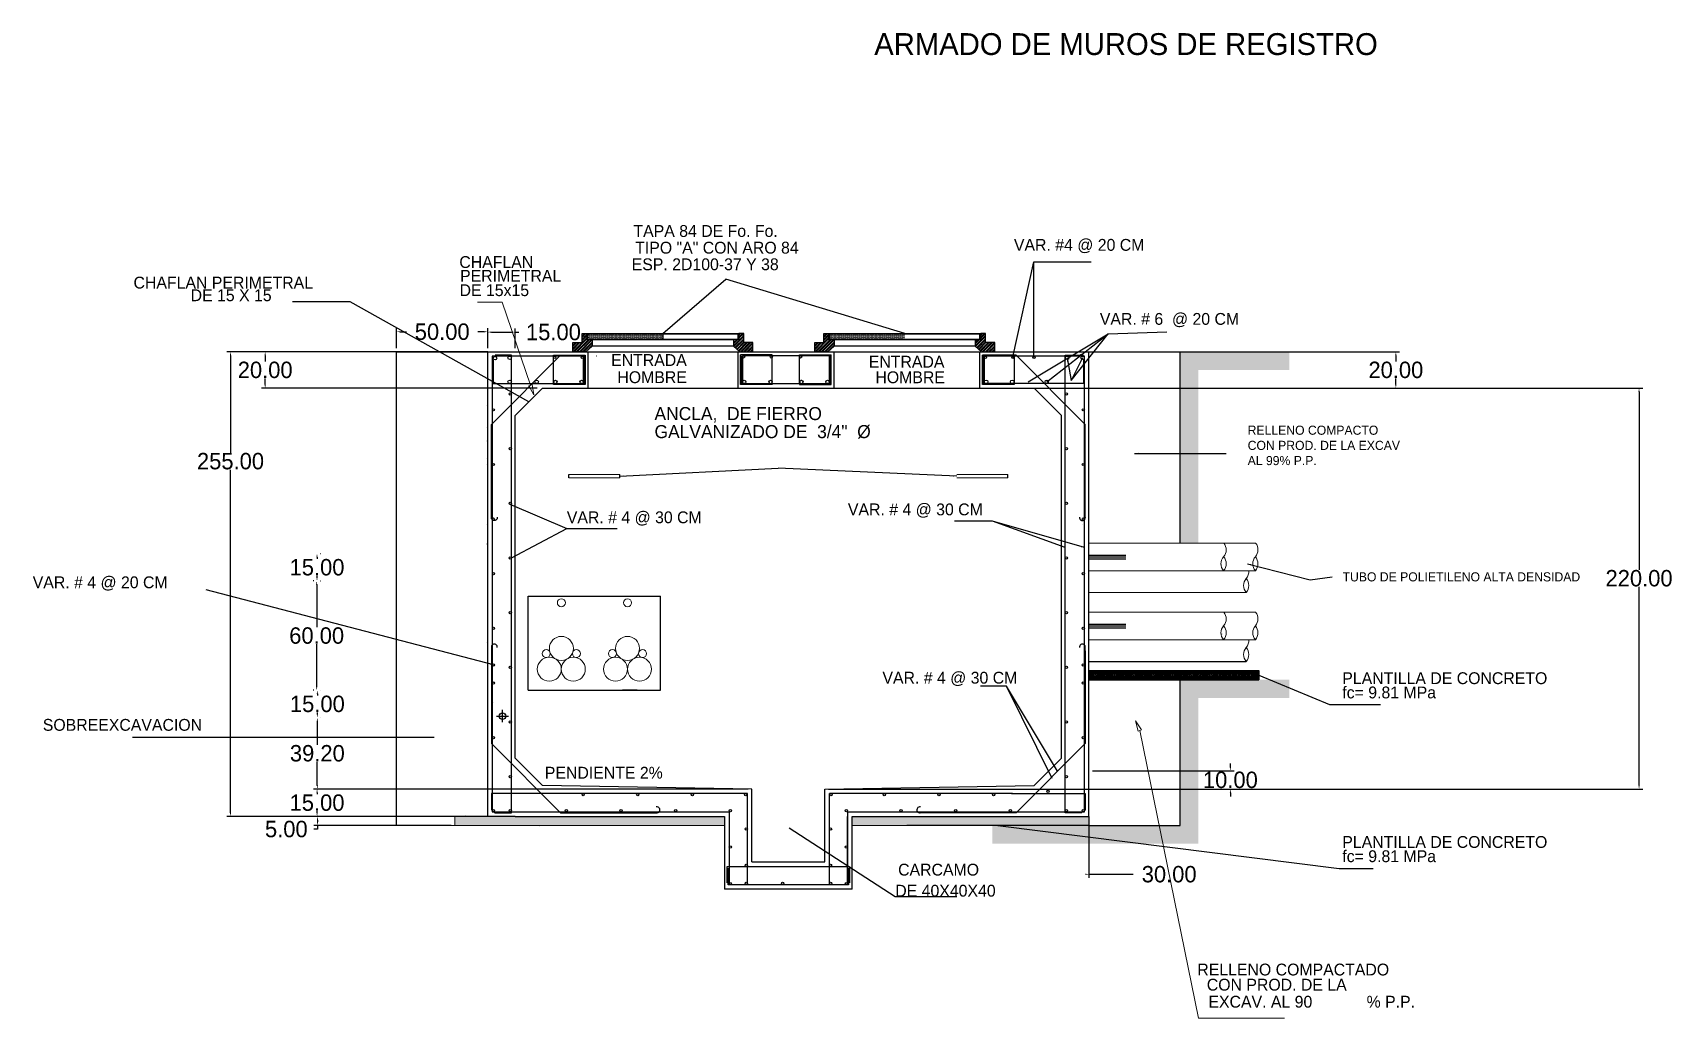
# Model space of a CAD drawing. Header units: centimetres. Extents: x 899 to 420531, y -5023 to 1299.
# Drawn here: x 16482 to 17382, y -1729 to -1188 of the extents above; entities that cross this region are included whole.
import ezdxf
from ezdxf.enums import TextEntityAlignment as Align

# ---------------------------------------------------------------- set-up
doc = ezdxf.new("R2010")
doc.units = ezdxf.units.CM
doc.header["$LTSCALE"] = 10
doc.header["$MEASUREMENT"] = 0
doc.layers.get('0').update_dxf_attribs({"linetype": 'CONTINUOUS'})
doc.layers.get('DEFPOINTS').update_dxf_attribs({"color": 2, "linetype": 'CONTINUOUS'})
for name, color, linetype in [('CONCRETO', 7, 'CONTINUOUS'), ('Dimensiones', 7, 'CONTINUOUS'), ('Ductos', 30, 'CONTINUOUS'), ('HERRAJE', 13, 'CONTINUOUS'), ('REGISTRO', 1, 'CONTINUOUS'), ('TAPA', 120, 'CONTINUOUS'), ('TEXTOS', 7, 'CONTINUOUS'), ('TIERRA', 32, 'CONTINUOUS'), ('VARILLAS', 30, 'CONTINUOUS')]:
    doc.layers.add(name, color=color, linetype=linetype)
doc.styles.get("Standard").update_dxf_attribs({"font": ''})
doc.styles.get('Standard').set_extended_font_data('Zurich Ex BT')
doc.dimstyles.get("Standard").update_dxf_attribs({"dimtxt": 9, "dimasz": 2, "dimexe": 2, "dimexo": 2, "dimgap": 0.09, "dimtad": 0, "dimtih": 1, "dimtoh": 1, "dimzin": 0, "dimdsep": 46, "dimtxsty": 'Standard', "dimcen": 0.09, "dimadec": 0, "dimazin": 0, "dimtfac": 1, "dimtofl": 0, "dimtmove": 0, "dimatfit": 3, "dimfxl": 0, "dimtolj": 1, "dimtzin": 0, "dimarcsym": 0})
pattern_1 = [(45, (16101.2579, -1505.4184), (-0.8838835, 0.8838835), []), (45, (16101.2579, -1504.7934), (-0.8838835, 0.8838835), [])]
pattern_2 = [(45, (16233.9579, -1505.4184), (-0.8838835, 0.8838835), []), (45, (16233.9579, -1504.7934), (-0.8838835, 0.8838835), [])]

# ---------------------------------------------------------------- blocks, each defined once
blk = doc.blocks.new('_ClosedBlank')
at = {"color": 0, "linetype": 'ByBlock', "lineweight": -2}
for p, q in [((-1, 0.17), (0, 0)), ((-1, 0.17), (-1, -0.17)), ((0, 0), (-1, -0.17))]:
    blk.add_line(p, q, dxfattribs=at)
blk = doc.blocks.new('*D45')
at = {"layer": 'DEFPOINTS', "color": 0}
for p in [(16609.62, -1363.13), (16731.79, -1363.13), (16760.98, -1383.12)]:
    blk.add_point(p, dxfattribs=at)
at = {"layer": 'Dimensiones', "color": 0, "lineweight": -2}
for p, q in [((16729.79, -1363.13), (16607.62, -1363.13)), ((16609.62, -1365.13), (16609.62, -1368.46)), ((16758.98, -1383.12), (16607.62, -1383.12)), ((16609.62, -1381.12), (16609.62, -1377.79))]:
    blk.add_line(p, q, dxfattribs=at)
at = {"layer": 'Dimensiones', "color": 0}
for points in [[(16609.28, -1365.13), (16609.95, -1365.13), (16609.62, -1363.13)], [(16609.28, -1381.12), (16609.95, -1381.12), (16609.62, -1383.12)]]:
    blk.add_solid(points, dxfattribs=at)
at = {"layer": 'Dimensiones', "color": 0, "insert": (16609.62, -1373.12), "char_height": 9, "attachment_point": 5}
blk.add_mtext('\\A1;20.00', dxfattribs=at)
blk = doc.blocks.new('*D46')
at = {"layer": 'DEFPOINTS', "color": 0}
for p in [(16713.69, -1618.13), (16638.35, -1623.13), (16713.69, -1623.13)]:
    blk.add_point(p, dxfattribs=at)
at = {"layer": 'Dimensiones', "color": 0, "lineweight": -2}
for p, q in [((16711.69, -1618.13), (16636.35, -1618.13)), ((16638.35, -1620.13), (16638.35, -1621.13)), ((16711.69, -1623.13), (16636.35, -1623.13)), ((16638.35, -1625.13), (16636.35, -1625.13)), ((16638.35, -1623.13), (16638.35, -1625.13))]:
    blk.add_line(p, q, dxfattribs=at)
at = {"layer": 'Dimensiones', "color": 0}
for points in [[(16638.02, -1620.13), (16638.68, -1620.13), (16638.35, -1618.13)], [(16638.02, -1621.13), (16638.68, -1621.13), (16638.35, -1623.13)]]:
    blk.add_solid(points, dxfattribs=at)
at = {"layer": 'Dimensiones', "color": 0, "insert": (16621.23, -1625.13), "char_height": 9, "attachment_point": 5}
blk.add_mtext('\\A1;5.00', dxfattribs=at)
blk = doc.blocks.new('*D47')
at = {"layer": 'DEFPOINTS', "color": 0}
for p in [(16731.79, -1352.16), (16681.79, -1363.13), (16731.79, -1363.13)]:
    blk.add_point(p, dxfattribs=at)
at = {"layer": 'Dimensiones', "color": 0, "lineweight": -2}
for p, q in [((16681.79, -1361.13), (16681.79, -1350.16)), ((16731.79, -1361.13), (16731.79, -1350.16)), ((16683.79, -1352.16), (16687.16, -1352.16)), ((16729.79, -1352.16), (16726.42, -1352.16))]:
    blk.add_line(p, q, dxfattribs=at)
at = {"layer": 'Dimensiones', "color": 0}
for points in [[(16683.79, -1351.82), (16683.79, -1352.49), (16681.79, -1352.16)], [(16729.79, -1351.82), (16729.79, -1352.49), (16731.79, -1352.16)]]:
    blk.add_solid(points, dxfattribs=at)
at = {"layer": 'Dimensiones', "color": 0, "insert": (16706.79, -1352.16), "char_height": 9, "attachment_point": 5}
blk.add_mtext('\\A1;50.00', dxfattribs=at)
blk = doc.blocks.new('*D48')
at = {"layer": 'DEFPOINTS', "color": 0}
for p in [(16746.79, -1352.34), (16731.79, -1363.13), (16746.79, -1363.13)]:
    blk.add_point(p, dxfattribs=at)
at = {"layer": 'Dimensiones', "color": 0, "lineweight": -2}
for p, q in [((16731.79, -1361.13), (16731.79, -1350.34)), ((16746.79, -1361.13), (16746.79, -1350.34)), ((16733.79, -1352.34), (16744.79, -1352.34)), ((16746.79, -1352.34), (16748.79, -1352.34))]:
    blk.add_line(p, q, dxfattribs=at)
at = {"layer": 'Dimensiones', "color": 0}
for points in [[(16733.79, -1352.01), (16733.79, -1352.67), (16731.79, -1352.34)], [(16744.79, -1352.01), (16744.79, -1352.67), (16746.79, -1352.34)]]:
    blk.add_solid(points, dxfattribs=at)
at = {"layer": 'Dimensiones', "color": 0, "insert": (16767.85, -1352.34), "char_height": 9, "attachment_point": 5}
blk.add_mtext('\\A1;15.00', dxfattribs=at)
blk = doc.blocks.new('*D49')
at = {"layer": 'DEFPOINTS', "color": 0}
for p in [(17061.79, -1363.13), (17028.62, -1383.12), (17230.23, -1383.12)]:
    blk.add_point(p, dxfattribs=at)
at = {"layer": 'Dimensiones', "color": 0, "lineweight": -2}
for p, q in [((17063.79, -1363.13), (17232.23, -1363.13)), ((17230.23, -1365.13), (17230.23, -1368.46)), ((17030.62, -1383.12), (17232.23, -1383.12)), ((17230.23, -1381.12), (17230.23, -1377.79))]:
    blk.add_line(p, q, dxfattribs=at)
at = {"layer": 'Dimensiones', "color": 0}
for points in [[(17229.9, -1365.13), (17230.57, -1365.13), (17230.23, -1363.13)], [(17229.9, -1381.12), (17230.57, -1381.12), (17230.23, -1383.12)]]:
    blk.add_solid(points, dxfattribs=at)
at = {"layer": 'Dimensiones', "color": 0, "insert": (17230.23, -1373.12), "char_height": 9, "attachment_point": 5}
blk.add_mtext('\\A1;20.00', dxfattribs=at)
blk = doc.blocks.new('*D50')
at = {"layer": 'DEFPOINTS', "color": 0}
for p in [(16731.79, -1363.13), (16590.59, -1618.13), (16729.79, -1618.13)]:
    blk.add_point(p, dxfattribs=at)
at = {"layer": 'Dimensiones', "color": 0, "lineweight": -2}
for p, q in [((16729.79, -1363.13), (16588.59, -1363.13)), ((16590.59, -1365.13), (16590.59, -1418.54)), ((16590.59, -1616.13), (16590.59, -1427.88)), ((16727.79, -1618.13), (16588.59, -1618.13))]:
    blk.add_line(p, q, dxfattribs=at)
at = {"layer": 'Dimensiones', "color": 0}
for points in [[(16590.25, -1365.13), (16590.92, -1365.13), (16590.59, -1363.13)], [(16590.25, -1616.13), (16590.92, -1616.13), (16590.59, -1618.13)]]:
    blk.add_solid(points, dxfattribs=at)
at = {"layer": 'Dimensiones', "color": 0, "insert": (16590.59, -1423.21), "char_height": 9, "attachment_point": 5}
blk.add_mtext('\\A1;255.00', dxfattribs=at)
blk = doc.blocks.new('*D51')
at = {"layer": 'DEFPOINTS', "color": 0}
for p in [(17061.79, -1593.13), (17139.4, -1593.13), (17061.79, -1603.13)]:
    blk.add_point(p, dxfattribs=at)
at = {"layer": 'Dimensiones', "color": 0, "lineweight": -2}
for p, q in [((17063.79, -1593.13), (17141.4, -1593.13)), ((17139.4, -1591.13), (17139.4, -1589.13)), ((17063.79, -1603.13), (17141.4, -1603.13)), ((17139.4, -1605.13), (17139.4, -1607.13))]:
    blk.add_line(p, q, dxfattribs=at)
at = {"layer": 'Dimensiones', "color": 0}
for points in [[(17139.07, -1591.13), (17139.74, -1591.13), (17139.4, -1593.13)], [(17139.07, -1605.13), (17139.74, -1605.13), (17139.4, -1603.13)]]:
    blk.add_solid(points, dxfattribs=at)
at = {"layer": 'Dimensiones', "color": 0, "insert": (17139.4, -1598.13), "char_height": 9, "attachment_point": 5}
blk.add_mtext('\\A1;10.00', dxfattribs=at)
blk = doc.blocks.new('*D52')
at = {"layer": 'DEFPOINTS', "color": 0}
for p in [(16638.1, -1603.13), (16876.79, -1603.13), (16731.79, -1618.13)]:
    blk.add_point(p, dxfattribs=at)
at = {"layer": 'Dimensiones', "color": 0, "lineweight": -2}
for p, q in [((16874.79, -1603.13), (16636.1, -1603.13)), ((16638.1, -1605.13), (16638.1, -1605.96)), ((16729.79, -1618.13), (16636.1, -1618.13)), ((16638.1, -1616.13), (16638.1, -1615.3))]:
    blk.add_line(p, q, dxfattribs=at)
at = {"layer": 'Dimensiones', "color": 0}
for points in [[(16637.77, -1605.13), (16638.44, -1605.13), (16638.1, -1603.13)], [(16637.77, -1616.13), (16638.44, -1616.13), (16638.1, -1618.13)]]:
    blk.add_solid(points, dxfattribs=at)
at = {"layer": 'Dimensiones', "color": 0, "insert": (16638.1, -1610.63), "char_height": 9, "attachment_point": 5}
blk.add_mtext('\\A1;15.00', dxfattribs=at)
blk = doc.blocks.new('*D53')
at = {"layer": 'DEFPOINTS', "color": 0}
for p in [(16638.1, -1563.93), (16638.25, -1563.93), (16638.1, -1603.13)]:
    blk.add_point(p, dxfattribs=at)
at = {"layer": 'Dimensiones', "color": 0, "lineweight": -2}
for p, q in [((16638.25, -1565.93), (16638.25, -1578.86)), ((16640.1, -1563.93), (16640.25, -1563.93)), ((16638.25, -1601.13), (16638.25, -1588.19)), ((16640.1, -1603.13), (16640.25, -1603.13))]:
    blk.add_line(p, q, dxfattribs=at)
at = {"layer": 'Dimensiones', "color": 0}
for points in [[(16637.92, -1565.93), (16638.59, -1565.93), (16638.25, -1563.93)], [(16637.92, -1601.13), (16638.59, -1601.13), (16638.25, -1603.13)]]:
    blk.add_solid(points, dxfattribs=at)
at = {"layer": 'Dimensiones', "color": 0, "insert": (16638.25, -1583.53), "char_height": 9, "attachment_point": 5}
blk.add_mtext('\\A1;39.20', dxfattribs=at)
blk = doc.blocks.new('*D54')
at = {"layer": 'DEFPOINTS', "color": 0}
for p in [(16638.25, -1548.93), (16638.26, -1548.93), (16638.25, -1563.93)]:
    blk.add_point(p, dxfattribs=at)
at = {"layer": 'Dimensiones', "color": 0, "lineweight": -2}
for p, q in [((16638.26, -1550.93), (16638.26, -1551.76)), ((16640.25, -1548.93), (16640.26, -1548.93)), ((16638.26, -1561.93), (16638.26, -1561.09)), ((16640.25, -1563.93), (16640.26, -1563.93))]:
    blk.add_line(p, q, dxfattribs=at)
at = {"layer": 'Dimensiones', "color": 0}
for points in [[(16637.92, -1550.93), (16638.59, -1550.93), (16638.26, -1548.93)], [(16637.92, -1561.93), (16638.59, -1561.93), (16638.26, -1563.93)]]:
    blk.add_solid(points, dxfattribs=at)
at = {"layer": 'Dimensiones', "color": 0, "insert": (16638.26, -1556.43), "char_height": 9, "attachment_point": 5}
blk.add_mtext('\\A1;15.00', dxfattribs=at)
blk = doc.blocks.new('*D55')
at = {"layer": 'DEFPOINTS', "color": 0}
for p in [(16637.89, -1488.93), (16638.26, -1488.93), (16638.26, -1548.93)]:
    blk.add_point(p, dxfattribs=at)
at = {"layer": 'Dimensiones', "color": 0, "lineweight": -2}
for p, q in [((16636.26, -1488.93), (16635.89, -1488.93)), ((16637.89, -1490.93), (16637.89, -1514.26)), ((16637.89, -1546.93), (16637.89, -1523.6)), ((16636.26, -1548.93), (16635.89, -1548.93))]:
    blk.add_line(p, q, dxfattribs=at)
at = {"layer": 'Dimensiones', "color": 0}
for points in [[(16637.55, -1490.93), (16638.22, -1490.93), (16637.89, -1488.93)], [(16637.55, -1546.93), (16638.22, -1546.93), (16637.89, -1548.93)]]:
    blk.add_solid(points, dxfattribs=at)
at = {"layer": 'Dimensiones', "color": 0, "insert": (16637.89, -1518.93), "char_height": 9, "attachment_point": 5}
blk.add_mtext('\\A1;60.00', dxfattribs=at)
blk = doc.blocks.new('*D56')
at = {"layer": 'DEFPOINTS', "color": 0}
for p in [(16637.89, -1473.93), (16638.08, -1473.93), (16637.89, -1488.93)]:
    blk.add_point(p, dxfattribs=at)
at = {"layer": 'Dimensiones', "color": 0, "lineweight": -2}
for p, q in [((16638.08, -1475.93), (16638.08, -1476.76)), ((16639.89, -1473.93), (16640.08, -1473.93)), ((16638.08, -1486.93), (16638.08, -1486.09)), ((16639.89, -1488.93), (16640.08, -1488.93))]:
    blk.add_line(p, q, dxfattribs=at)
at = {"layer": 'Dimensiones', "color": 0}
for points in [[(16637.74, -1475.93), (16638.41, -1475.93), (16638.08, -1473.93)], [(16637.74, -1486.93), (16638.41, -1486.93), (16638.08, -1488.93)]]:
    blk.add_solid(points, dxfattribs=at)
at = {"layer": 'Dimensiones', "color": 0, "insert": (16638.08, -1481.43), "char_height": 9, "attachment_point": 5}
blk.add_mtext('\\A1;15.00', dxfattribs=at)
blk = doc.blocks.new('*D65')
at = {"layer": 'DEFPOINTS', "color": 0}
for p in [(17031.79, -1383.12), (16916.79, -1603.13), (17363.72, -1603.13)]:
    blk.add_point(p, dxfattribs=at)
at = {"layer": 'Dimensiones', "color": 0, "lineweight": -2}
for p, q in [((17033.79, -1383.12), (17365.72, -1383.12)), ((17363.72, -1385.12), (17363.72, -1482.79)), ((17363.72, -1601.13), (17363.72, -1492.13)), ((16918.79, -1603.13), (17365.72, -1603.13))]:
    blk.add_line(p, q, dxfattribs=at)
at = {"layer": 'Dimensiones', "color": 0}
for points in [[(17363.38, -1385.12), (17364.05, -1385.12), (17363.72, -1383.12)], [(17363.38, -1601.13), (17364.05, -1601.13), (17363.72, -1603.13)]]:
    blk.add_solid(points, dxfattribs=at)
at = {"layer": 'Dimensiones', "color": 0, "insert": (17363.72, -1487.46), "char_height": 9, "attachment_point": 5}
blk.add_mtext('\\A1;220.00', dxfattribs=at)

msp = doc.modelspace()

# ---------------------------------------------------------------- hatches: boundary and pattern name
at = {"layer": 'CONCRETO'}
h = msp.add_hatch(dxfattribs=at)
h.set_pattern_fill('AR-CONC', color=256, style=0)
h.set_pattern_definition([(50, (12690.647, -634.786), (7.172602, -0.627521), [0.75, -8.25]), (355, (12690.647, -634.786), (-1.387513, 7.521921), [0.6, -6.6]), (100.4514, (12691.245, -634.8385), (5.785094, 6.894395), [0.637402, -7.011421]), (46.1842, (12690.647, -632.786), (10.67241, -1.65519), [1.125, -12.375]), (96.6356, (12691.536, -632.924), (9.346627, 9.741179), [0.956103, -10.51713]), (351.1842, (12690.647, -632.786), (9.34662, 9.741186), [0.9, -9.9]), (21, (12691.647, -633.286), (5.9690705, -4.026189), [0.75, -8.25]), (326, (12691.647, -633.286), (2.433153, 7.2515), [0.6, -6.6]), (71.4514, (12692.1444, -633.622), (8.402226, 3.225305), [0.637402, -7.011421]), (37.5, (12690.647, -634.7862), (0.1215986, 3.3289385), [0, -6.52, 0, -6.7, 0, -6.625]), (7.5, (12690.647, -634.7862), (2.6306954, 3.944117), [0, -3.82, 0, -6.37, 0, -2.525]), (327.5, (12688.417, -634.7862), (5.3382244, -0.2255487), [0, -2.5, 0, -7.8, 0, -10.35]), (317.5, (12687.417, -634.786), (5.8318617, 1.00105), [0, -3.25, 0, -5.18, 0, -7.35])])
h.paths.add_polyline_path([(17061.791, -1618.129), (17031.791, -1618.129), (16931.791, -1618.129), (16931.791, -1623.129), (16961.791, -1623.129), (17061.791, -1623.129)])
h.paths.add_polyline_path([(16861.791, -1618.129), (16746.791, -1618.129), (16731.791, -1618.129), (16713.691, -1618.129), (16713.691, -1623.129), (16861.791, -1623.129)])
at = {"layer": 'HERRAJE'}
h = msp.add_hatch(dxfattribs=at)
h.set_pattern_fill('STEEL', color=256, scale=10, style=0)
h.set_pattern_definition(pattern_1)
h.paths.add_polyline_path([(16783.541, -1358.127), (16778.541, -1358.127), (16778.541, -1363.127), (16785.691, -1363.127), (16789.191, -1360.127), (16789.191, -1356.327), (16786.191, -1356.327), (16786.191, -1353.127), (16783.541, -1353.127)])
h = msp.add_hatch(dxfattribs=at)
h.set_pattern_fill('STEEL', color=256, scale=10, style=0)
h.set_pattern_definition(pattern_1)
h.paths.add_polyline_path([(16872.341, -1358.127), (16872.341, -1353.127), (16869.691, -1353.127), (16869.691, -1356.327), (16866.691, -1356.327), (16866.691, -1360.127), (16870.191, -1363.127), (16877.341, -1363.127), (16877.341, -1358.127)])
h = msp.add_hatch(dxfattribs=at)
h.set_pattern_fill('STEEL', color=256, scale=10, style=0)
h.set_pattern_definition(pattern_2)
h.paths.add_polyline_path([(16916.241, -1358.127), (16911.241, -1358.127), (16911.241, -1363.127), (16918.391, -1363.127), (16921.891, -1360.127), (16921.891, -1356.327), (16918.891, -1356.327), (16918.891, -1353.127), (16916.241, -1353.127)])
h = msp.add_hatch(dxfattribs=at)
h.set_pattern_fill('STEEL', color=256, scale=10, style=0)
h.set_pattern_definition(pattern_2)
h.paths.add_polyline_path([(17005.041, -1358.127), (17005.041, -1353.127), (17002.391, -1353.127), (17002.391, -1356.327), (16999.391, -1356.327), (16999.391, -1360.127), (17002.891, -1363.127), (17010.041, -1363.127), (17010.041, -1358.127)])
at = {"layer": 'TAPA'}
h = msp.add_hatch(dxfattribs=at)
h.set_pattern_fill('DOTS', color=256, scale=10, style=0)
h.set_pattern_definition([(0, (16785.94074, -1356.32684), (0.3125, 0.625), [0, -0.625])])
h.paths.add_polyline_path([(16786.791, -1353.327), (16786.791, -1356.327), (16827.941, -1356.327), (16827.941, -1353.327)])
h = msp.add_hatch(dxfattribs=at)
h.set_pattern_fill('DOTS', color=256, scale=10, style=0)
h.set_pattern_definition([(0, (16918.64074, -1356.32684), (0.3125, 0.625), [0, -0.625])])
h.paths.add_polyline_path([(16919.491, -1353.327), (16919.491, -1356.327), (16960.641, -1356.327), (16960.641, -1353.327)])
at = {"layer": 'TEXTOS'}
h = msp.add_hatch(dxfattribs=at)
h.set_pattern_fill('ANSI38', color=256, scale=5, style=0)
h.set_pattern_definition([(45, (12690.64694, -634.7862), (-0.44194174, 0.44194174), []), (135, (12690.64694, -634.7862), (-1.325825215, 0.44194174), [1.5625, -0.9375])])
h.paths.add_polyline_path([(17154.997, -1543.129), (17154.997, -1538.129), (17111.791, -1538.129), (17111.791, -1543.129)])
h.paths.add_polyline_path([(17061.791, -1538.129), (17061.791, -1543.129), (17111.791, -1543.129), (17111.791, -1538.129)])
at = {"layer": 'TIERRA'}
h = msp.add_hatch(dxfattribs=at)
h.set_pattern_fill('EARTH', color=256, scale=15, angle=45, style=0)
h.paths.add_polyline_path([(17171.791, -1363.127), (17111.791, -1363.127), (17111.791, -1468.118), (17121.791, -1468.118), (17121.791, -1373.127), (17171.791, -1373.127)])
h.paths.add_polyline_path([(17121.791, -1553.129), (17171.791, -1553.129), (17171.791, -1543.129), (17111.791, -1543.129), (17111.834, -1623.129), (17100.345, -1623.129), (17102.383, -1633.129), (17121.791, -1633.129)])
h.paths.add_polyline_path([(17100.345, -1623.129), (17061.791, -1623.129), (17061.791, -1633.129), (17102.383, -1633.129)])
h.paths.add_polyline_path([(17061.791, -1623.129), (17008.725, -1623.129), (17008.725, -1633.129), (17061.791, -1633.129)])
h.paths.add_polyline_path([(17118.185, -1591.303), (17160.625, -1591.303), (17160.625, -1604.955), (17118.185, -1604.955)], flags=24)

# ---------------------------------------------------------------- linework, layer by layer
at = {"layer": 'CONCRETO'}
for p, q in [((16731.791, -1618.129), (16713.691, -1618.129)), ((17061.791, -1618.129), (17061.791, -1623.129)), ((17061.791, -1623.129), (16961.791, -1623.129))]:
    msp.add_line(p, q, dxfattribs=at)
at = {"layer": 'Dimensiones'}
for p, q in [((16681.791, -1363.127), (16731.791, -1363.127)), ((16731.791, -1618.129), (16681.791, -1618.129)), ((17061.791, -1620.129), (17061.791, -1651.909)), ((17061.791, -1649.909), (17086.094, -1649.909))]:
    msp.add_line(p, q, dxfattribs=at)
msp.add_solid([(17059.791, -1649.576), (17059.791, -1650.243), (17061.791, -1649.909)], dxfattribs=at)
at = {"layer": 'Ductos', "lineweight": 5}
for p, q in [((17153.115, -1468.118), (17061.791, -1468.118)), ((17135.667, -1468.118), (17061.791, -1468.118)), ((17139.803, -1468.227), (17139.803, -1468.118)), ((17153.115, -1483.318), (17061.791, -1483.318)), ((17135.667, -1483.318), (17061.791, -1483.318)), ((17134.777, -1480.15), (17134.777, -1480.04)), ((17139.803, -1483.427), (17139.803, -1483.318)), ((17148.089, -1495.24), (17061.791, -1495.24)), ((17153.115, -1506.005), (17061.791, -1506.005)), ((17135.667, -1506.005), (17061.791, -1506.005)), ((17139.803, -1506.114), (17139.803, -1506.005)), ((17153.115, -1521.205), (17061.791, -1521.205)), ((17135.667, -1521.205), (17061.791, -1521.205)), ((17134.777, -1518.037), (17134.777, -1517.927)), ((17139.803, -1521.314), (17139.803, -1521.205))]:
    msp.add_line(p, q, dxfattribs=at)
at = {"layer": 'Ductos'}
for p, q in [((17061.791, -1474.718), (17082.027, -1474.718)), ((17061.791, -1475.718), (17082.027, -1475.718)), ((17061.791, -1476.718), (17082.027, -1476.718)), ((17061.791, -1512.605), (17082.027, -1512.605)), ((17061.791, -1513.605), (17082.027, -1513.605)), ((17061.791, -1514.605), (17082.027, -1514.605)), ((17061.791, -1533.137), (17148.089, -1533.127))]:
    msp.add_line(p, q, dxfattribs=at)
for centre in [(16735.787, -1366.61), (16743.831, -1366.475), (17049.828, -1366.474), (17058.274, -1366.474), (16743.831, -1379.654), (16758.617, -1379.638), (16768.936, -1379.701), (16783.292, -1379.678), (17005.34, -1379.638), (17019.657, -1379.638), (17038.617, -1379.638)]:
    msp.add_circle(centre, 0.95, dxfattribs=at)
at = {"layer": 'Ductos', "lineweight": 5}
for centre, start, end in [((17140.062, -1479.472), 138.814075, 221.185925), ((17131.273, -1471.781), 318.814075, 38.847336), ((17131.273, -1479.472), 318.814075, 41.185925), ((17157.51, -1479.472), 138.814075, 221.185925), ((17148.72, -1471.781), 318.814075, 38.847336), ((17148.72, -1479.472), 318.814075, 41.185925), ((17143.694, -1483.704), 318.814075, 3.791639), ((17152.484, -1491.395), 138.814075, 221.185925), ((17143.694, -1491.395), 318.814075, 41.185925), ((17131.273, -1509.669), 318.814075, 38.847336), ((17148.72, -1509.669), 318.814075, 38.847336), ((17140.062, -1517.359), 138.814075, 221.185925), ((17131.273, -1517.359), 318.814075, 41.185925), ((17143.694, -1521.591), 318.814075, 3.791639), ((17157.51, -1517.359), 138.814075, 221.185925), ((17148.72, -1517.359), 318.814075, 41.185925), ((17152.484, -1529.282), 138.814075, 221.185925), ((17143.694, -1529.282), 318.814075, 41.185925)]:
    msp.add_arc(centre, 5.84, start, end, dxfattribs=at)
at = {"layer": 'HERRAJE'}
for p, q in [((16786.191, -1353.127), (16869.691, -1353.127)), ((16789.191, -1356.327), (16866.691, -1356.327)), ((16918.891, -1353.127), (17002.391, -1353.127)), ((16921.891, -1356.327), (16999.391, -1356.327)), ((16785.691, -1363.127), (16870.191, -1363.127)), ((16866.691, -1360.127), (16789.191, -1360.127)), ((16918.391, -1363.127), (17002.891, -1363.127)), ((16999.391, -1360.127), (16921.891, -1360.127))]:
    msp.add_line(p, q, dxfattribs=at)
for points in [[(16778.541, -1358.127), (16783.541, -1358.127), (16783.541, -1353.127), (16786.191, -1353.127), (16786.191, -1356.327), (16789.191, -1356.327), (16789.191, -1360.127), (16785.691, -1363.127), (16778.541, -1363.127)], [(16869.691, -1353.127), (16869.691, -1356.327), (16866.691, -1356.327), (16866.691, -1360.127), (16870.191, -1363.127), (16877.341, -1363.127), (16877.341, -1358.127), (16872.341, -1358.127), (16872.341, -1353.127)], [(16911.241, -1358.127), (16916.241, -1358.127), (16916.241, -1353.127), (16918.891, -1353.127), (16918.891, -1356.327), (16921.891, -1356.327), (16921.891, -1360.127), (16918.391, -1363.127), (16911.241, -1363.127)], [(17002.391, -1353.127), (17002.391, -1356.327), (16999.391, -1356.327), (16999.391, -1360.127), (17002.891, -1363.127), (17010.041, -1363.127), (17010.041, -1358.127), (17005.041, -1358.127), (17005.041, -1353.127)]]:
    msp.add_lwpolyline(points, close=True, dxfattribs=at)
at = {"layer": 'REGISTRO'}
for p, q in [((16731.791, -1363.127), (16681.791, -1363.127)), ((16681.791, -1470.628), (16681.791, -1363.127)), ((16731.791, -1363.127), (17061.791, -1363.127)), ((16731.791, -1520.443), (16731.791, -1363.127)), ((16734.791, -1367.623), (16734.791, -1371.623)), ((16744.791, -1365.036), (16735.791, -1365.036)), ((16767.891, -1381.123), (16767.891, -1365.036)), ((16767.891, -1365.036), (16785.291, -1365.036)), ((16784.291, -1365.536), (16784.291, -1380.623)), ((16784.791, -1380.623), (16784.791, -1365.51)), ((16785.291, -1365.036), (16785.291, -1381.123)), ((16786.791, -1363.127), (16786.791, -1383.123)), ((16869.091, -1363.127), (16869.091, -1383.123)), ((16887.991, -1364.776), (16870.591, -1364.776)), ((16870.591, -1381.123), (16870.591, -1364.776)), ((16887.991, -1365.276), (16887.991, -1364.776)), ((16887.991, -1380.623), (16887.991, -1365.276)), ((16902.891, -1365.276), (16902.891, -1364.776)), ((16902.891, -1364.776), (16920.291, -1364.776)), ((16902.891, -1380.623), (16902.891, -1365.276)), ((16919.291, -1380.623), (16919.291, -1365.276)), ((16920.291, -1381.123), (16920.291, -1364.776)), ((16921.791, -1363.127), (16921.791, -1382.778)), ((17001.791, -1363.127), (17001.791, -1383.123)), ((17003.291, -1381.123), (17003.291, -1365.036)), ((17003.291, -1365.036), (17020.691, -1365.036)), ((17059.291, -1365.536), (17003.291, -1365.536)), ((17003.791, -1380.623), (17003.791, -1365.51)), ((17004.291, -1365.536), (17004.291, -1380.623)), ((17020.691, -1365.036), (17020.691, -1381.123)), ((17058.791, -1367.623), (17058.791, -1371.623)), ((17061.791, -1363.127), (17111.791, -1363.127)), ((17061.791, -1520.443), (17061.791, -1363.127)), ((17111.791, -1468.118), (17111.791, -1363.127)), ((16734.791, -1371.623), (16734.791, -1380.623)), ((17058.791, -1371.623), (17058.791, -1380.623)), ((16734.791, -1380.623), (16785.291, -1380.623)), ((16761.791, -1383.123), (16746.791, -1398.123)), ((16761.791, -1383.123), (17031.791, -1383.123)), ((16785.291, -1381.123), (16767.891, -1381.123)), ((16887.991, -1381.123), (16870.591, -1381.123)), ((16887.991, -1380.623), (16887.991, -1381.123)), ((16902.891, -1380.623), (16902.891, -1381.123)), ((16902.891, -1381.123), (16920.291, -1381.123)), ((17058.791, -1380.623), (17003.291, -1380.623)), ((17020.691, -1381.123), (17003.291, -1381.123)), ((17031.791, -1383.123), (17046.791, -1398.123)), ((17042.735, -1383.123), (17046.791, -1383.123)), ((16746.791, -1520.628), (16746.791, -1398.123)), ((17046.791, -1520.628), (17046.791, -1398.123)), ((16776.376, -1432.343), (16776.376, -1430.453)), ((16804.291, -1432.343), (16804.291, -1430.453)), ((17017.205, -1432.343), (17017.205, -1430.453)), ((16681.791, -1623.129), (16681.791, -1470.628)), ((16731.791, -1474.573), (16731.791, -1472.705)), ((16746.791, -1586.129), (16746.791, -1470.628)), ((16753.993, -1497.343), (16826.675, -1497.343)), ((16753.993, -1520.628), (16753.993, -1497.343)), ((16826.675, -1520.628), (16826.675, -1497.343)), ((16731.791, -1618.129), (16731.791, -1520.628)), ((16753.993, -1548.929), (16753.993, -1520.628)), ((16826.675, -1548.929), (16826.675, -1520.628)), ((17046.791, -1586.129), (17046.791, -1520.628)), ((17061.791, -1618.129), (17061.791, -1520.628)), ((17111.834, -1623.129), (17111.791, -1543.129)), ((16753.993, -1548.929), (16826.675, -1548.929)), ((16813.732, -1548.929), (16805.79, -1548.929)), ((16746.791, -1586.129), (16761.922, -1601.261)), ((17046.791, -1586.129), (17031.791, -1601.129)), ((16876.791, -1603.129), (16761.922, -1601.261)), ((16916.791, -1603.129), (17031.791, -1601.129)), ((16876.791, -1643.129), (16876.791, -1603.129)), ((16916.791, -1643.129), (16916.791, -1603.129)), ((16746.791, -1618.129), (16731.791, -1618.129)), ((16746.791, -1618.129), (16861.791, -1618.129)), ((16861.791, -1618.129), (16861.791, -1658.129)), ((16929.291, -1615.629), (16929.291, -1615.629)), ((16929.291, -1655.629), (16929.291, -1618.129)), ((16931.791, -1618.129), (17031.791, -1618.129)), ((16931.791, -1658.129), (16931.791, -1618.129)), ((17031.791, -1618.129), (17061.791, -1618.129)), ((16876.791, -1643.129), (16916.791, -1643.129)), ((16876.791, -1643.129), (16916.791, -1643.129)), ((16931.791, -1658.129), (16861.791, -1658.129))]:
    msp.add_line(p, q, dxfattribs=at)
at = {"layer": 'REGISTRO', "lineweight": 5}
for p, q in [((16804.291, -1430.453), (16776.376, -1430.453)), ((16989.291, -1430.453), (17017.205, -1430.453)), ((16804.291, -1432.343), (16776.376, -1432.343)), ((16989.291, -1432.343), (17017.205, -1432.343)), ((16746.791, -1586.129), (16746.791, -1470.628))]:
    msp.add_line(p, q, dxfattribs=at)
at = {"layer": 'REGISTRO'}
for points in [[(16744.791, -1520.628), (16744.791, -1365.036), (16735.791, -1365.036)], [(16871.091, -1365.312), (16871.091, -1380.623), (16871.591, -1380.623), (16896.791, -1380.623)], [(16919.291, -1365.276), (16871.591, -1365.276), (16871.591, -1380.623)], [(16919.291, -1380.623), (16919.291, -1365.276), (16896.791, -1365.276)], [(16896.791, -1380.623), (16919.791, -1380.623), (16919.791, -1365.312)], [(17059.791, -1453.923), (17059.791, -1403.123), (17021.791, -1365.036), (17003.291, -1365.036)], [(16744.291, -1616.129), (16735.291, -1616.129)]]:
    msp.add_lwpolyline(points, dxfattribs=at)
at = {"layer": 'TAPA'}
msp.add_line((16827.941, -1353.327), (16827.941, -1356.327), dxfattribs=at)
for points in [[(16786.791, -1353.327), (16869.091, -1353.327), (16869.091, -1356.327), (16786.791, -1356.327)], [(16919.491, -1353.327), (17001.791, -1353.327), (17001.791, -1356.327), (16919.491, -1356.327)]]:
    msp.add_lwpolyline(points, close=True, dxfattribs=at)
at = {"layer": 'TEXTOS', "lineweight": 5}
for p, q in [((16681.791, -1363.127), (16681.791, -1470.628)), ((16681.791, -1470.628), (16681.791, -1363.127)), ((16731.791, -1363.127), (16731.791, -1470.628)), ((16731.791, -1470.628), (16731.791, -1363.127)), ((16988.172, -1383.073), (16988.172, -1383.123)), ((16731.369, -1392.414), (16731.369, -1392.414)), ((16746.791, -1520.628), (16746.791, -1398.123)), ((16730.845, -1404.886), (16730.845, -1404.886)), ((16731.785, -1413.544), (16731.486, -1411.926)), ((16731.261, -1421.541), (16731.261, -1421.541)), ((16731.293, -1425.096), (16731.293, -1425.096)), ((16731.524, -1443.334), (16731.524, -1443.334)), ((16731.217, -1457.778), (16731.217, -1457.778)), ((17058.388, -1457.778), (17058.388, -1457.778)), ((16731.249, -1468.608), (16731.791, -1468.4)), ((16731.249, -1468.608), (16731.791, -1468.973)), ((16731.534, -1471.662), (16731.534, -1471.662)), ((16731.584, -1472.673), (16731.791, -1472.705)), ((16731.791, -1472.705), (16731.791, -1472.457)), ((16731.791, -1472.457), (16731.791, -1472.705)), ((16731.791, -1473.807), (16731.791, -1474.573)), ((16731.791, -1474.573), (16731.791, -1473.807)), ((16731.791, -1618.129), (16731.791, -1520.628)), ((16731.791, -1520.628), (16731.791, -1618.129)), ((16731.065, -1522.942), (16731.065, -1522.942)), ((16731.684, -1545.254), (16731.684, -1545.254)), ((16734.966, -1555.624), (16734.966, -1555.624)), ((17087.735, -1567.75), (17087.735, -1567.75)), ((16731.791, -1618.129), (16713.691, -1618.129)), ((16713.691, -1618.129), (16713.691, -1623.129)), ((16713.873, -1618.185), (16713.873, -1618.185)), ((16718.447, -1618.056), (16718.447, -1618.056)), ((16719.73, -1617.665), (16719.73, -1617.665)), ((16784.746, -1618.17), (16784.746, -1618.17)), ((16809.211, -1618.142), (16809.244, -1618.129)), ((16861.3, -1618.275), (16861.3, -1618.275)), ((16947.77, -1618.188), (16947.77, -1618.188)), ((16959.777, -1618.314), (16959.777, -1618.314)), ((17041.106, -1618.216), (17041.106, -1618.216)), ((16861.791, -1623.129), (16681.791, -1623.129)), ((16713.758, -1621.45), (16713.758, -1621.45)), ((16713.892, -1621.677), (16713.892, -1621.677)), ((16760.205, -1623.438), (16760.205, -1623.438)), ((16771.814, -1623.169), (16771.814, -1623.169)), ((16774.953, -1623.143), (16774.953, -1623.143)), ((16961.791, -1623.129), (16931.791, -1623.129))]:
    msp.add_line(p, q, dxfattribs=at)
at = {"layer": 'TEXTOS'}
for p, q in [((17061.791, -1538.129), (17154.997, -1538.129)), ((17061.791, -1538.129), (17061.791, -1543.129)), ((17154.997, -1538.129), (17154.997, -1543.129)), ((17016.491, -1546.746), (17002.259, -1546.746)), ((17061.791, -1543.129), (17154.997, -1543.129)), ((16736.525, -1563.081), (16739.878, -1563.076)), ((16739.878, -1563.076), (16739.878, -1559.724)), ((16739.878, -1563.076), (16743.23, -1563.071)), ((16739.878, -1566.429), (16739.878, -1563.076)), ((17061.791, -1623.129), (17061.791, -1633.129)), ((17061.791, -1623.129), (17111.834, -1623.129))]:
    msp.add_line(p, q, dxfattribs=at)
at = {"layer": 'TEXTOS', "lineweight": 5}
msp.add_lwpolyline([(16755.297, -1381.441), (16739.63, -1335.919), (16726.087, -1335.919)], dxfattribs=at)
at = {"layer": 'TEXTOS', "lineweight": 5, "extrusion": (0, 0, -1)}
msp.add_lwpolyline([(-17089.705, -1570.934), (-17121.903, -1728.885), (-17169.107, -1728.885)], dxfattribs=at)
at = {"layer": 'TEXTOS', "linetype": 'Continuous', "lineweight": 5}
for centre, radius in [((16772.182, -1500.846), 2.195), ((16808.523, -1500.846), 2.195), ((16772.182, -1525.935), 6.585), ((16772.182, -1525.935), 6.585), ((16808.523, -1525.935), 6.585), ((16808.523, -1525.935), 6.585), ((16763.904, -1528.8), 2.195), ((16780.461, -1528.8), 2.195), ((16800.245, -1528.8), 2.195), ((16816.802, -1528.8), 2.195), ((16765.578, -1537.343), 6.585), ((16778.748, -1537.343), 6.585), ((16801.919, -1537.343), 6.585), ((16815.089, -1537.343), 6.585)]:
    msp.add_circle(centre, radius, dxfattribs=at)
at = {"layer": 'TEXTOS'}
msp.add_circle((16739.878, -1563.076), 1.804, dxfattribs=at)
at = {"layer": 'VARILLAS'}
for p, q in [((16785.291, -1365.536), (16734.291, -1365.536)), ((16734.291, -1365.536), (16734.291, -1474.908)), ((16784.291, -1380.623), (16784.291, -1365.536)), ((16791.653, -1365.536), (16791.495, -1365.536)), ((17059.291, -1520.628), (17059.291, -1365.536)), ((16734.291, -1474.908), (16734.291, -1615.629)), ((17059.291, -1615.629), (17059.291, -1520.628)), ((17059.791, -1527.242), (17059.788, -1525.448)), ((16734.291, -1605.629), (16733.791, -1605.629)), ((16733.791, -1605.629), (16733.791, -1614.629)), ((16874.291, -1605.629), (16734.291, -1605.629)), ((16874.291, -1655.629), (16874.291, -1605.629)), ((16919.291, -1655.629), (16919.291, -1605.629)), ((17019.764, -1605.629), (16919.291, -1605.629)), ((17019.291, -1605.629), (17059.791, -1605.629)), ((17059.791, -1605.629), (17059.791, -1614.629)), ((16734.291, -1615.629), (16864.291, -1615.629)), ((16822.591, -1616.129), (16824.385, -1616.127)), ((16864.291, -1615.629), (16864.291, -1655.629)), ((16929.291, -1615.629), (17023.561, -1615.629)), ((16929.291, -1615.629), (16929.291, -1655.629)), ((17022.29, -1615.629), (17059.291, -1615.629)), ((16863.291, -1654.629), (16863.291, -1645.629)), ((16863.291, -1645.629), (16930.291, -1645.629)), ((16863.791, -1655.629), (16863.791, -1646.629)), ((16929.791, -1646.629), (16929.791, -1655.629)), ((16930.291, -1645.629), (16930.291, -1654.629)), ((16929.791, -1655.629), (16863.791, -1655.629))]:
    msp.add_line(p, q, dxfattribs=at)
at = {"layer": 'VARILLAS', "lineweight": 5}
msp.add_line((17061.791, -1586.68), (17061.791, -1618.129), dxfattribs=at)
at = {"layer": 'VARILLAS'}
for points in [[(16736.958, -1453.858, -1.1962243), (16733.791, -1453.923), (16733.791, -1403.123), (16771.791, -1365.036), (16785.291, -1365.036)], [(16736.96, -1525.513, 1.1962243), (16733.793, -1525.448), (16733.791, -1578.042), (16771.791, -1616.129), (16822.591, -1616.129)]]:
    msp.add_lwpolyline(points, format="xyb", dxfattribs=at)
for points in [[(17048.791, -1520.628), (17048.791, -1365.036), (17057.791, -1365.036)], [(16735.791, -1616.129), (16744.791, -1616.129), (16744.791, -1470.628)], [(17057.791, -1616.129), (17048.791, -1616.129), (17048.791, -1520.628)], [(17059.791, -1527.242), (17059.791, -1578.042), (17021.791, -1616.129), (16969.196, -1616.127)]]:
    msp.add_lwpolyline(points, dxfattribs=at)
for centre, radius in [((16768.576, -1366.15), 0.635), ((16783.664, -1366.179), 0.635), ((16872.223, -1365.917), 0.635), ((16887.376, -1365.917), 0.635), ((16903.523, -1365.917), 0.635), ((17004.991, -1366.166), 0.635), ((17020.001, -1366.166), 0.635), ((17031.574, -1366.166), 0.635), ((17057.748, -1365.009), 0.635), ((16744.161, -1386.269), 0.635), ((16872.543, -1379.673), 0.95), ((16887.044, -1379.693), 0.95), ((16903.863, -1379.704), 0.95), ((16903.919, -1379.695), 0.95), ((16918.275, -1379.672), 0.95), ((17049.421, -1386.269), 0.635), ((16734.944, -1394.996), 0.635), ((17058.637, -1394.996), 0.635), ((16744.161, -1416.269), 0.635), ((17049.421, -1416.269), 0.635), ((16734.944, -1424.996), 0.635), ((17058.637, -1424.996), 0.635), ((16744.161, -1446.269), 0.635), ((17049.421, -1446.269), 0.635), ((16734.944, -1454.996), 0.635), ((17058.637, -1454.996), 0.635), ((16744.161, -1476.269), 0.635), ((17049.421, -1476.269), 0.635), ((16734.944, -1484.996), 0.635), ((17058.637, -1484.996), 0.635), ((16744.161, -1506.269), 0.635), ((17049.421, -1506.269), 0.635), ((16734.944, -1514.996), 0.635), ((17058.637, -1514.996), 0.635), ((16734.944, -1534.996), 0.635), ((16744.161, -1536.269), 0.635), ((17049.421, -1536.269), 0.635), ((17058.637, -1534.996), 0.635), ((16734.944, -1544.996), 0.635), ((17058.637, -1544.996), 0.635), ((16744.161, -1566.269), 0.635), ((17049.421, -1566.269), 0.635), ((16734.944, -1574.996), 0.635), ((17058.637, -1574.996), 0.635), ((16744.161, -1596.269), 0.635), ((17049.421, -1596.269), 0.635), ((16784.161, -1606.269), 0.635), ((16814.161, -1606.269), 0.635), ((16844.161, -1606.269), 0.635), ((16873.402, -1606.269), 0.635), ((16920.179, -1606.269), 0.635), ((16949.421, -1606.269), 0.635), ((16979.421, -1606.269), 0.635), ((17009.421, -1606.269), 0.635), ((17039.363, -1604.416), 0.635), ((16734.944, -1614.996), 0.635), ((16744.161, -1614.974), 0.635), ((16774.944, -1614.996), 0.635), ((16804.944, -1614.996), 0.635), ((16834.944, -1614.996), 0.635), ((16864.944, -1614.996), 0.635), ((16928.637, -1614.996), 0.635), ((16958.637, -1614.996), 0.635), ((16988.637, -1614.996), 0.635), ((17018.637, -1614.996), 0.635), ((17049.421, -1614.974), 0.635), ((17058.637, -1614.996), 0.635), ((16873.655, -1625.001), 0.635), ((16919.927, -1625.001), 0.635), ((16864.92, -1634.97), 0.635), ((16928.662, -1634.97), 0.635), ((16873.655, -1645.001), 0.635), ((16919.927, -1645.001), 0.635), ((16864.92, -1654.97), 0.635), ((16873.651, -1654.911), 0.635), ((16893.651, -1654.911), 0.635), ((16919.931, -1654.911), 0.635), ((16928.662, -1654.97), 0.635)]:
    msp.add_circle(centre, radius, dxfattribs=at)
for centre, start, end in [((17058.201, -1454.175), 168.609586, 9.032001), ((17058.199, -1525.195), 350.967999, 191.390414), ((16824.638, -1614.537), 260.967999, 101.390414), ((16968.943, -1614.537), 78.609586, 279.032001)]:
    msp.add_arc(centre, 1.609, start, end, dxfattribs=at)

# ---------------------------------------------------------------- block references
at = {"layer": 'TEXTOS', "lineweight": 5, "xscale": 5.719477849638136, "yscale": 5.719477849605028, "zscale": 5.71947784961886, "rotation": 288.991210586039}
msp.add_blockref('_ClosedBlank', (16757.158, -1386.849), dxfattribs=at)
at = {"layer": 'TEXTOS', "lineweight": 5, "extrusion": (0, 0, -1), "xscale": 5.719477849639829, "yscale": 5.719477849605028, "zscale": 5.71947784961886, "rotation": 65.74947305178941}
msp.add_blockref('_ClosedBlank', (-17087.355, -1565.719), dxfattribs=at)

# ---------------------------------------------------------------- texts
at = {"layer": 'CONCRETO', "lineweight": 5}
msp.add_text('PENDIENTE 2%', height=6.5, dxfattribs=at).set_placement((16763.127, -1597.419))
at = {"layer": 'Dimensiones', "insert": (17105.804, -1649.909), "char_height": 9, "attachment_point": 5}
msp.add_mtext('\\A1;30.00', dxfattribs=at)
at = {"layer": 'TEXTOS', "lineweight": 5}
msp.add_text('ARMADO DE MUROS DE REGISTRO', height=12, dxfattribs=at).set_placement((17082.118, -1200.253), align=Align.CENTER)
at = {"layer": 'TEXTOS', "linetype": 'Continuous', "lineweight": 5}
for s, height, p in [('TAPA 84 DE Fo. Fo.', 6.5, (16811.766, -1300.095)), ('TIPO "A" CON ARO 84', 6.5, (16812.713, -1309.259)), ('ESP. 2D100-37 Y 38', 6.5, (16810.8, -1318.367)), ('ENTRADA ', 6.5, (16799.514, -1370.935)), ('ENTRADA', 6.5, (16940.942, -1371.848)), ('HOMBRE ', 6.5, (16802.93, -1380.342)), ('HOMBRE ', 6.5, (16944.57, -1380.368)), ('ANCLA,  DE FIERRO', 7.14935, (16823.303, -1400.63)), ('GALVANIZADO DE  3/4"  %%C', 7.14935, (16823.327, -1410.532))]:
    msp.add_text(s, height=height, dxfattribs=at).set_placement(p)
at = {"layer": 'TEXTOS'}
for s, p in [('VAR. #4 @ 20 CM', (17020.592, -1307.713)), ('CHAFLAN', (16716.192, -1317.148)), ('CHAFLAN PERIMETRAL', (16537.361, -1328.42)), ('PERIMETRAL', (16716.599, -1324.688)), ('DE 15 X 15', (16568.714, -1335.363)), ('DE 15x15', (16716.322, -1332.572)), ('VAR. # 6  @ 20 CM', (17067.75, -1348.346)), ('VAR. # 4 @ 30 CM', (16929.479, -1452.903)), ('VAR. # 4 @ 30 CM', (16775.189, -1457.233)), ('VAR. # 4 @ 20 CM', (16482.043, -1492.903)), ('VAR. # 4 @ 30 CM', (16948.424, -1545.268)), ('PLANTILLA DE CONCRETO', (17200.839, -1545.537)), ('fc= 9.81 MPa', (17200.839, -1553.36)), ('SOBREEXCAVACION', (16487.565, -1571.149)), ('PLANTILLA DE CONCRETO', (17200.839, -1635.422)), ('fc= 9.81 MPa', (17200.839, -1643.246)), (' CARCAMO', (16954.621, -1650.619)), ('DE 40X40X40', (16955.481, -1662.169)), ('RELLENO COMPACTADO', (17121.261, -1705.44)), ('CON PROD. DE LA', (17126.46, -1713.749)), ('EXCAV. AL 90', (17127.351, -1723.098)), ('% P.P.', (17214.188, -1723.098))]:
    msp.add_text(s, height=6.5, dxfattribs=at).set_placement(p)
at = {"layer": 'TEXTOS', "attachment_point": 1}
for s, insert, char_height, width in [('\\A1;', (16854.026, -1319.068), 9, 18.35371), ('\\A1;RELLENO COMPACTO CON PROD. DE LA EXCAV AL 99% P.P.', (17148.902, -1403.674), 5, 83.61703), ('\\A1;   TUBO DE POLIETILENO ALTA DENSIDAD', (17195.434, -1484.158), 5, 148.29396)]:
    msp.add_mtext(s, dxfattribs=dict(at, insert=insert, char_height=char_height, width=width))

# ---------------------------------------------------------------- dimensions: what is measured, and where the dimension line sits
at = {"layer": 'Dimensiones'}
dim = msp.add_linear_dim(base=(16731.791, -1352.156), p1=(16681.791, -1363.127), p2=(16731.791, -1363.127), dimstyle='Standard', dxfattribs=at)
dim.commit()
dim.dimension.update_dxf_attribs({"geometry": '*D47', "text_midpoint": (16706.791, -1352.156), "dimtype": 160})
dim = msp.add_linear_dim(base=(16746.791, -1352.341), p1=(16731.791, -1363.127), p2=(16746.791, -1363.127), dimstyle='Standard', dxfattribs=at)
dim.commit()
dim.dimension.update_dxf_attribs({"geometry": '*D48', "text_midpoint": (16767.851, -1352.341)})
for base, p1, p2, picture, middle in [((16590.587, -1618.129), (16731.791, -1363.127), (16729.791, -1618.129), '*D50', (16590.587, -1423.211)), ((16609.617, -1363.127), (16760.985, -1383.123), (16731.791, -1363.127), '*D45', (16609.617, -1373.125)), ((17230.233, -1383.123), (17061.791, -1363.127), (17028.62, -1383.123), '*D49', (17230.233, -1373.125))]:
    dim = msp.add_linear_dim(base=base, p1=p1, p2=p2, angle=90, dimstyle='Standard', dxfattribs=at)
    dim.commit()
    dim.dimension.update_dxf_attribs({"geometry": picture, "text_midpoint": middle, "dimtype": 160})
dim = msp.add_linear_dim(base=(17363.717, -1603.129), p1=(17031.791, -1383.123), p2=(16916.791, -1603.129), angle=90, text='220.00', dimstyle='Standard', dxfattribs=at)
dim.commit()
dim.dimension.update_dxf_attribs({"geometry": '*D65', "text_midpoint": (17363.717, -1487.46), "dimtype": 160})
for base, p1, p2, picture, middle in [((16638.077, -1473.929), (16637.886, -1488.929), (16637.886, -1473.929), '*D56', (16638.077, -1481.429)), ((16637.886, -1488.929), (16638.257, -1548.929), (16638.257, -1488.929), '*D55', (16637.886, -1518.929)), ((16638.257, -1548.929), (16638.253, -1563.929), (16638.253, -1548.929), '*D54', (16638.257, -1556.429)), ((16638.253, -1563.929), (16638.105, -1603.129), (16638.105, -1563.929), '*D53', (16638.253, -1583.529)), ((17139.405, -1593.129), (17061.791, -1603.129), (17061.791, -1593.129), '*D51', (17139.405, -1598.129)), ((16638.105, -1603.129), (16731.791, -1618.129), (16876.791, -1603.129), '*D52', (16638.105, -1610.629)), ((16638.351, -1623.129), (16713.691, -1618.129), (16713.691, -1623.129), '*D46', (16621.232, -1625.129))]:
    dim = msp.add_linear_dim(base=base, p1=p1, p2=p2, angle=90, dimstyle='Standard', dxfattribs=at)
    dim.commit()
    dim.dimension.update_dxf_attribs({"geometry": picture, "text_midpoint": middle})

# ---------------------------------------------------------------- leaders
at = {"annotation_type": 0, "has_hookline": 1, "hookline_direction": 0, "text_width": 119.762}
msp.add_leader([(17148.72, -1479.472), (17183.243, -1488.373), (17195.344, -1486.658)], dimstyle='Standard', override={"dimgap": 0.09, "dimtad": 0}, dxfattribs=at)
at = {"layer": 'TEXTOS'}
for points in [[(17020.001, -1366.166), (17031.574, -1313.68)], [(17031.574, -1366.166), (17031.574, -1313.68), (17063.071, -1313.68)], [(16827.941, -1353.127), (16862.462, -1323.256)], [(16960.641, -1353.127), (16862.462, -1323.256)], [(16754.291, -1390.623), (16656.237, -1335.722), (16624.671, -1335.722)], [(17028.502, -1379.655), (17072.241, -1353.239)], [(17038.617, -1379.638), (17072.241, -1353.239)], [(17058.33, -1366.529), (17051.935, -1378.957), (17072.241, -1353.239), (17104.517, -1352.257)], [(17049.736, -1366.477), (17051.935, -1378.957)], [(17086.802, -1418.921), (17137.167, -1418.921)], [(16804.291, -1431.398), (16891.186, -1426.95)], [(16989.291, -1431.398), (16891.186, -1426.95)], [(16743.912, -1446.853), (16775.222, -1460.214), (16802.81, -1460.214)], [(17048.791, -1470.583), (17008.76, -1456.128), (16987.991, -1456.128)], [(17059.291, -1470.583), (17008.76, -1456.128)], [(16744.791, -1476.186), (16775.222, -1460.214)], [(16734.944, -1534.996), (16577.26, -1493.812)], [(17041.5, -1597.289), (17016.491, -1546.746)], [(17044.563, -1593.262), (17016.491, -1546.746)], [(17154.997, -1540.629), (17193.903, -1556.811), (17221.769, -1556.811)], [(16702.447, -1574.871), (16536.716, -1574.871)], [(16897.288, -1624.449), (16955.481, -1662.169), (16989.29, -1662.169)], [(17011.791, -1623.129), (17199.034, -1646.74), (17217.763, -1646.74)]]:
    msp.add_leader(points, dimstyle='Standard', override={"dimgap": 0.09, "dimtad": 0}, dxfattribs=at)

doc.saveas('drawing.dxf')
